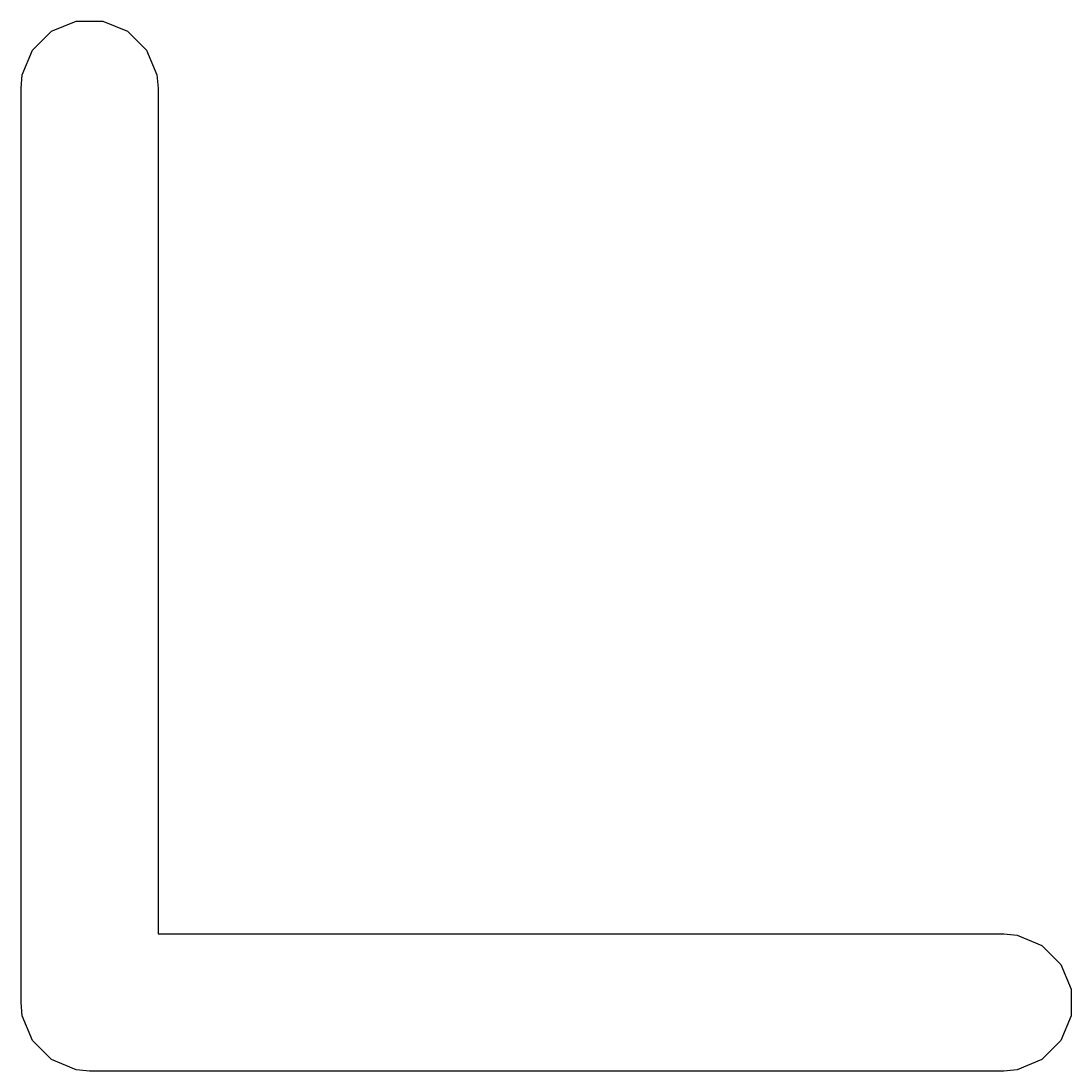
# Model space of a CAD drawing. Header units: millimetres. Extents: x 73 to 173, y -160 to -92.
# Drawn here: x 73.019 to 74.168, y -157.347 to -156.198 of the extents above; entities that cross this region are included whole.
import ezdxf

# ---------------------------------------------------------------- set-up
doc = ezdxf.new("R2010")
doc.units = ezdxf.units.MM
doc.layers.add('F.Silkscreen', color=41, linetype='CONTINUOUS', true_color=0xf2eda1)

msp = doc.modelspace()

# ---------------------------------------------------------------- linework, layer by layer
at = {"layer": 'F.Silkscreen', "linetype": 'CONTINUOUS'}
for p, q in [((73.052332, -156.20964), (73.079368, -156.198441)), ((73.079368, -156.198441), (73.108632, -156.198441)), ((73.108632, -156.198441), (73.135668, -156.20964)), ((73.03164, -156.230332), (73.052332, -156.20964)), ((73.135668, -156.20964), (73.15636, -156.230332)), ((73.020441, -156.257368), (73.03164, -156.230332)), ((73.15636, -156.230332), (73.167559, -156.257368)), ((73.019, -156.272), (73.020441, -156.257368)), ((73.167559, -156.257368), (73.169, -156.272)), ((73.019, -157.272), (73.019, -156.272)), ((73.169, -156.272), (73.169, -157.197)), ((73.169, -157.197), (74.094, -157.197)), ((74.094, -157.197), (74.108632, -157.198441)), ((74.108632, -157.198441), (74.135668, -157.20964)), ((74.135668, -157.20964), (74.15636, -157.230332)), ((74.15636, -157.230332), (74.167559, -157.257368)), ((74.167559, -157.257368), (74.167559, -157.286632)), ((73.020441, -157.286632), (73.019, -157.272)), ((73.03164, -157.313668), (73.020441, -157.286632)), ((74.167559, -157.286632), (74.15636, -157.313668)), ((73.052332, -157.33436), (73.03164, -157.313668)), ((74.15636, -157.313668), (74.135668, -157.33436)), ((73.079368, -157.345559), (73.052332, -157.33436)), ((74.135668, -157.33436), (74.108632, -157.345559)), ((73.094, -157.347), (73.079368, -157.345559)), ((74.094, -157.347), (73.094, -157.347)), ((74.108632, -157.345559), (74.094, -157.347))]:
    msp.add_line(p, q, dxfattribs=at)

doc.saveas('drawing.dxf')
